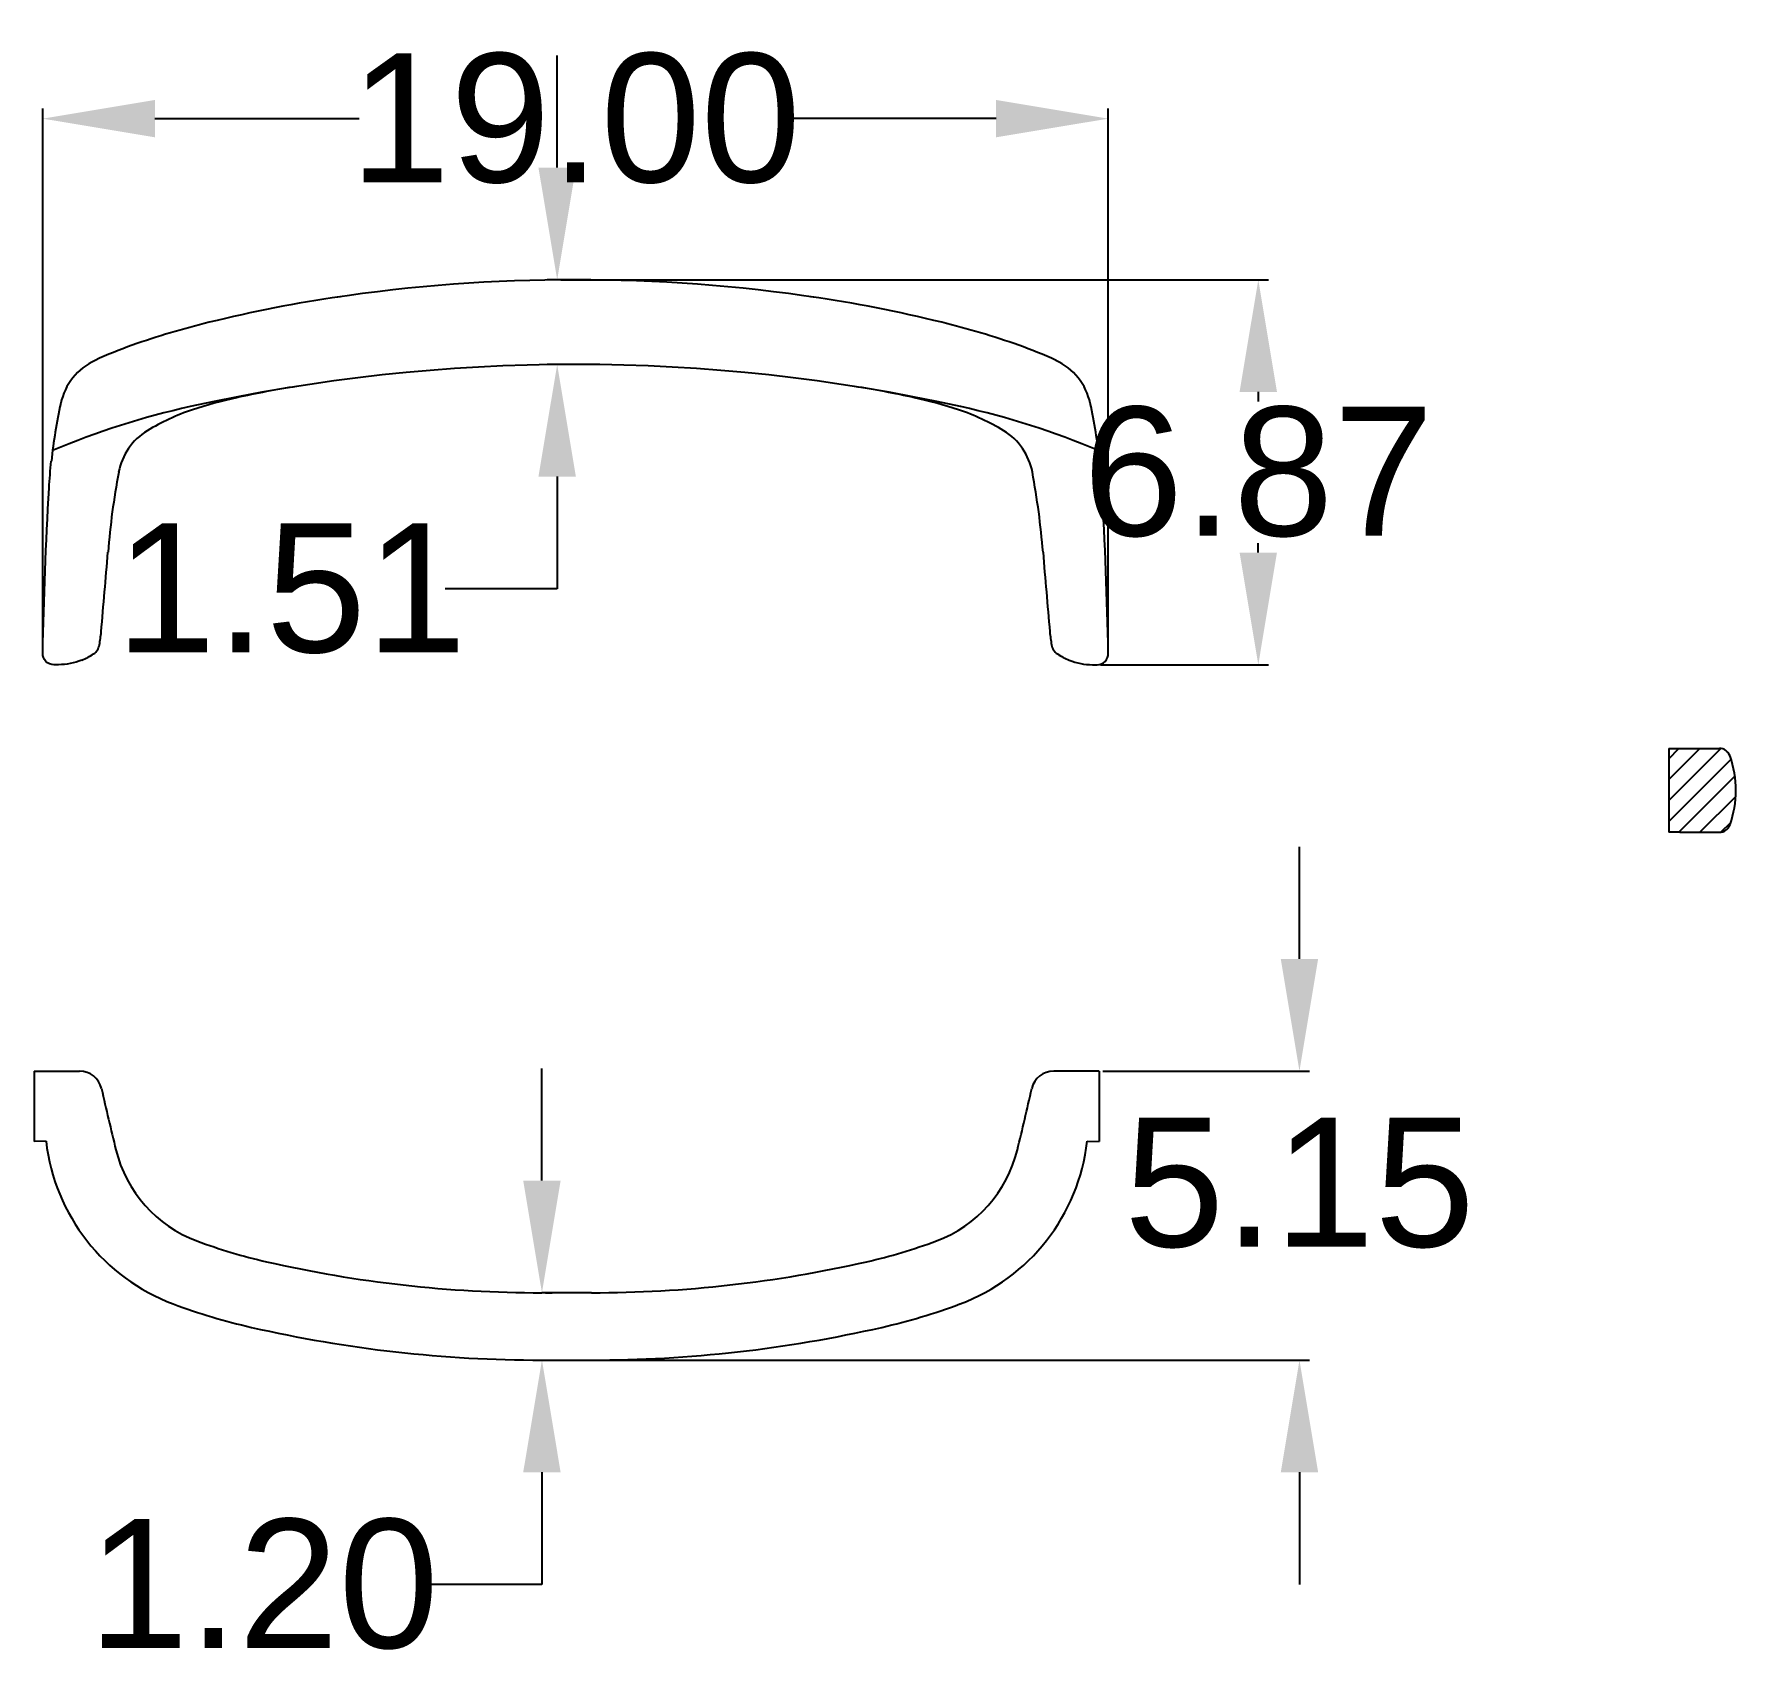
# Model space of a CAD drawing. Header units: millimetres. Extents: x 2747 to 2777.3, y 1611.1 to 1640.2.
import ezdxf

# ---------------------------------------------------------------- set-up
doc = ezdxf.new("R2010")
doc.units = ezdxf.units.MM
doc.linetypes.add('PHANTOM2', pattern=[1.25, 0.625, -0.125, 0.125, -0.125, 0.125, -0.125])
doc.layers.add('Section Line', color=6, linetype='PHANTOM2')
doc.styles.get("Standard").update_dxf_attribs({"font": 'arial.ttf'})
doc.dimstyles.new('Standard$0', dxfattribs={"dimtxt": 2.3, "dimasz": 2, "dimexe": 1, "dimexo": 1, "dimgap": 1, "dimtad": 0, "dimtih": 1, "dimtoh": 1, "dimdec": 1, "dimzin": 0, "dimdsep": 46, "dimtxsty": 'Standard', "dimcen": 0, "dimclrd": 4, "dimclre": 4, "dimclrt": 4, "dimadec": 1, "dimazin": 0, "dimtfac": 1, "dimtdec": 1, "dimtofl": 0, "dimtmove": 0, "dimatfit": 0, "dimfxl": 1, "dimtolj": 1, "dimtzin": 0, "dimarcsym": 0})

# ---------------------------------------------------------------- blocks, each defined once
blk = doc.blocks.new('*D7')
at = {"color": 0, "lineweight": -2, "transparency": 16777216}
for p, q in [((2747.124, 1629.262), (2747.124, 1638.915)), ((2749.124, 1638.735), (2752.765, 1638.735)), ((2764.123, 1638.735), (2760.482, 1638.735)), ((2766.123, 1629.262), (2766.123, 1638.915))]:
    blk.add_line(p, q, dxfattribs=at)
at = {"color": 0, "transparency": 16777216}
for points in [[(2749.124, 1639.068), (2749.124, 1638.402), (2747.124, 1638.735)], [(2764.123, 1639.068), (2764.123, 1638.402), (2766.123, 1638.735)]]:
    blk.add_solid(points, dxfattribs=at)
at = {"layer": 'Defpoints', "color": 0, "transparency": 16777216}
for p in [(2766.123, 1638.735), (2747.124, 1629.2), (2766.123, 1629.2)]:
    blk.add_point(p, dxfattribs=at)
at = {"color": 0, "lineweight": 9, "transparency": 16777216, "insert": (2756.623, 1638.735), "char_height": 2.3, "attachment_point": 5}
blk.add_mtext('\\A1;19.00', dxfattribs=at)
blk = doc.blocks.new('*D8')
at = {"color": 0, "lineweight": -2, "transparency": 16777216}
for p, q in [((2756.297, 1637.861), (2756.297, 1639.861)), ((2756.561, 1635.861), (2756.117, 1635.861)), ((2756.561, 1634.352), (2756.117, 1634.352)), ((2756.297, 1632.352), (2756.297, 1630.352)), ((2756.297, 1630.352), (2754.297, 1630.352))]:
    blk.add_line(p, q, dxfattribs=at)
at = {"color": 0, "transparency": 16777216}
for points in [[(2755.963, 1637.861), (2756.63, 1637.861), (2756.297, 1635.861)], [(2755.963, 1632.352), (2756.63, 1632.352), (2756.297, 1634.352)]]:
    blk.add_solid(points, dxfattribs=at)
at = {"layer": 'Defpoints', "color": 0, "transparency": 16777216}
for p in [(2756.623, 1635.861), (2756.297, 1634.352), (2756.623, 1634.352)]:
    blk.add_point(p, dxfattribs=at)
at = {"color": 0, "lineweight": 9, "transparency": 16777216, "insert": (2751.55, 1630.352), "char_height": 2.3, "attachment_point": 5}
blk.add_mtext('\\A1;1.51', dxfattribs=at)
blk = doc.blocks.new('*D9')
at = {"color": 0, "lineweight": -2, "transparency": 16777216}
for p, q in [((2756.025, 1619.794), (2756.025, 1621.794)), ((2756.087, 1617.794), (2756.205, 1617.794)), ((2756.087, 1616.594), (2756.205, 1616.594)), ((2756.025, 1614.594), (2756.025, 1612.594)), ((2756.025, 1612.594), (2754.025, 1612.594))]:
    blk.add_line(p, q, dxfattribs=at)
at = {"color": 0, "transparency": 16777216}
for points in [[(2755.691, 1619.794), (2756.358, 1619.794), (2756.025, 1617.794)], [(2755.691, 1614.594), (2756.358, 1614.594), (2756.025, 1616.594)]]:
    blk.add_solid(points, dxfattribs=at)
at = {"layer": 'Defpoints', "color": 0, "transparency": 16777216}
for p in [(2756.025, 1617.794), (2756.025, 1616.594), (2756.025, 1616.594)]:
    blk.add_point(p, dxfattribs=at)
at = {"color": 0, "lineweight": 9, "transparency": 16777216, "insert": (2751.06, 1612.594), "char_height": 2.3, "attachment_point": 5}
blk.add_mtext('\\A1;1.20', dxfattribs=at)
blk = doc.blocks.new('*D10')
at = {"color": 0, "lineweight": -2, "transparency": 16777216}
for p, q in [((2756.359, 1635.861), (2768.978, 1635.861)), ((2768.798, 1633.861), (2768.798, 1633.693)), ((2768.798, 1630.996), (2768.798, 1631.165)), ((2765.985, 1628.996), (2768.978, 1628.996))]:
    blk.add_line(p, q, dxfattribs=at)
at = {"color": 0, "transparency": 16777216}
for points in [[(2768.464, 1633.861), (2769.131, 1633.861), (2768.798, 1635.861)], [(2768.464, 1630.996), (2769.131, 1630.996), (2768.798, 1628.996)]]:
    blk.add_solid(points, dxfattribs=at)
at = {"layer": 'Defpoints', "color": 0, "transparency": 16777216}
for p in [(2756.297, 1635.861), (2765.923, 1628.996), (2768.798, 1628.996)]:
    blk.add_point(p, dxfattribs=at)
at = {"color": 0, "lineweight": 9, "transparency": 16777216, "insert": (2768.798, 1632.429), "char_height": 2.3, "attachment_point": 5}
blk.add_mtext('\\A1;6.87', dxfattribs=at)
blk = doc.blocks.new('*D11')
at = {"color": 0, "lineweight": -2, "transparency": 16777216}
for p, q in [((2769.532, 1623.749), (2769.532, 1625.749)), ((2766.025, 1621.749), (2769.712, 1621.749)), ((2756.087, 1616.594), (2769.712, 1616.594)), ((2769.532, 1614.594), (2769.532, 1612.594))]:
    blk.add_line(p, q, dxfattribs=at)
at = {"color": 0, "transparency": 16777216}
for points in [[(2769.199, 1623.749), (2769.865, 1623.749), (2769.532, 1621.749)], [(2769.199, 1614.594), (2769.865, 1614.594), (2769.532, 1616.594)]]:
    blk.add_solid(points, dxfattribs=at)
at = {"layer": 'Defpoints', "color": 0, "transparency": 16777216}
for p in [(2765.962, 1621.749), (2769.532, 1621.749), (2756.025, 1616.594)]:
    blk.add_point(p, dxfattribs=at)
at = {"color": 0, "lineweight": 9, "transparency": 16777216, "insert": (2769.532, 1619.749), "char_height": 2.3, "attachment_point": 5}
blk.add_mtext('\\A1;5.15', dxfattribs=at)

msp = doc.modelspace()

# ---------------------------------------------------------------- hatches: boundary and pattern name
at = {"layer": 'Section Line', "linetype": 'Continuous', "ltscale": 2}
h = msp.add_hatch(dxfattribs=at)
h.set_pattern_fill('ANSI31', color=256, scale=0.08325)
h.set_pattern_definition([(45, (2006.15492, 1203.12688), (-0.18690158, 0.18690158), [])])
h.paths.add_polyline_path([(2777.205, 1627.377, 0.308017), (2777.019, 1627.503), (2776.116, 1627.503), (2776.116, 1626.007), (2776.315, 1626.007), (2777.019, 1626.007, 0.308017), (2777.205, 1626.133, 0.176852)])

# ---------------------------------------------------------------- linework, layer by layer
for p, q in [((2776.116, 1627.503), (2777.019, 1627.503)), ((2776.315, 1626.007), (2777.019, 1626.007)), ((2746.969, 1621.749), (2746.969, 1620.494)), ((2746.969, 1621.749), (2747.781, 1621.749)), ((2765.962, 1621.749), (2765.15, 1621.749)), ((2765.962, 1621.749), (2765.962, 1620.494)), ((2747.184, 1620.496), (2746.969, 1620.494)), ((2765.747, 1620.496), (2765.962, 1620.494)), ((2756.906, 1617.794), (2756.025, 1617.794)), ((2756.025, 1616.594), (2756.906, 1616.594))]:
    msp.add_line(p, q)
for points in [[(2747.819, 1629.076, -0.095234), (2747.403, 1628.996), (2747.324, 1628.996, -0.419671), (2747.124, 1629.2, -0.009869), (2747.237, 1632.142, -0.012415), (2747.277, 1632.628)], [(2765.428, 1629.076, 0.095234), (2765.843, 1628.996), (2765.923, 1628.996, 0.419671), (2766.123, 1629.2, 0.009869), (2766.01, 1632.142, 0.012415), (2765.969, 1632.628)]]:
    msp.add_lwpolyline(points, format="xyb")
for points in [[(2776.116, 1627.503), (2776.116, 1626.007)], [(2776.315, 1626.007), (2776.116, 1626.007)]]:
    msp.add_lwpolyline(points)
for centre, radius, start, end in [((2756.623, 1606.642), 29.22, 81.4596, 98.5404), ((2755.875, 1611.716), 24.091, 98.2133, 103.8892), ((2757.372, 1611.716), 24.091, 76.1108, 81.7867), ((2753.715, 1620.449), 15.095, 103.8892, 109.3263), ((2759.531, 1620.449), 15.095, 70.6737, 76.1108), ((2751.144, 1627.781), 7.325, 109.3263, 114.9337), ((2762.103, 1627.781), 7.325, 65.0663, 70.6737), ((2748.52, 1633.425), 1.1, 114.9337, 167.729), ((2756.623, 1602.67), 31.682, 77.4804, 102.5196), ((2764.727, 1633.425), 1.1, 12.271, 65.0663), ((2754.576, 1615.547), 18.644, 99.0343, 102.3868), ((2758.671, 1615.547), 18.644, 77.6132, 80.9657), ((2757.041, 1631.572), 9.82, 167.729, 173.8275), ((2752.846, 1619.682), 14.257, 102.5196, 112.8955), ((2751.033, 1629.802), 3.94, 108.3601, 121.2755), ((2752.252, 1626.129), 7.809, 102.3868, 108.3601), ((2760.995, 1626.129), 7.809, 71.6399, 77.6132), ((2762.214, 1629.802), 3.94, 58.7245, 71.6399), ((2760.401, 1619.682), 14.257, 67.1045, 77.4804), ((2756.206, 1631.572), 9.82, 6.1725, 12.271), ((2749.559, 1632.229), 1.1, 121.2755, 169.4425), ((2763.688, 1632.229), 1.1, 10.5575, 58.7245), ((2762.187, 1629.875), 13.945, 169.4425, 175.3545), ((2751.06, 1629.875), 13.945, 4.6455, 10.5575), ((2577.277, 1644.899), 171.573, 354.8784, 355.35487), ((2935.969, 1644.899), 171.573, 184.64513, 185.1216), ((2747.889, 1629.393), 0.249, 304.6493, 349.973), ((2745.43, 1629.828), 2.747, 349.9727, 354.8822), ((2767.817, 1629.828), 2.747, 185.1178, 190.0273), ((2765.357, 1629.393), 0.249, 190.027, 235.3507), ((2747.403, 1630.118), 1.121, 291.7604, 303.8626), ((2765.696, 1629.883), 0.844, 235.3494, 240.1913), ((2765.843, 1630.118), 1.121, 236.1374, 248.2396), ((2777.019, 1627.303), 0.2, 18.233, 90), ((2775.503, 1626.755), 1.812, 340.3041, 19.6959), ((2777.019, 1626.207), 0.2, 270, 341.767), ((2747.781, 1621.349), 0.4, 12.6572, 90), ((2765.15, 1621.349), 0.4, 90, 167.3428), ((2801.577, 1633.43), 54.736, 192.6572, 193.8333), ((2711.354, 1633.43), 54.736, 346.1667, 347.3428), ((2750.688, 1620.9), 3.528, 186.5723, 249.4865), ((2762.243, 1620.9), 3.528, 290.5135, 353.4277), ((2750.688, 1620.9), 2.328, 193.8333, 249.4865), ((2762.243, 1620.9), 2.328, 290.5135, 346.1667), ((2753.274, 1627.81), 9.706, 249.4865, 257.1335), ((2759.657, 1627.81), 9.706, 282.8665, 290.5135), ((2756.025, 1639.857), 22.062, 257.1355, 270), ((2756.906, 1639.857), 22.062, 270, 282.8645), ((2753.274, 1627.81), 10.906, 249.4865, 257.1335), ((2759.657, 1627.81), 10.906, 282.8665, 290.5135), ((2756.025, 1639.856), 23.262, 257.1353, 270), ((2756.906, 1639.856), 23.262, 270, 282.8647)]:
    msp.add_arc(centre, radius, start, end)

# ---------------------------------------------------------------- dimensions: what is measured, and where the dimension line sits
at = {"color": 3, "lineweight": 9}
dim = msp.add_linear_dim(base=(2766.123, 1638.735), p1=(2747.124, 1629.2), p2=(2766.123, 1629.2), dimstyle='Standard$0', override={"dimexe": 0.18, "dimexo": 0.0625, "dimgap": 0.09, "dimdec": 2, "dimcen": 0.09, "dimclrd": 0, "dimclre": 0, "dimclrt": 0, "dimtdec": 2, "dimatfit": 3, "dimfxl": 1.25}, dxfattribs=at)
dim.commit()
dim.dimension.update_dxf_attribs({"geometry": '*D7', "text_midpoint": (2756.623, 1638.735)})
for base, p1, p2, picture, middle in [((2756.297, 1634.352), (2756.623, 1635.861), (2756.623, 1634.352), '*D8', (2751.55, 1630.352)), ((2768.7977, 1628.9962), (2756.2967, 1635.8615), (2765.9226, 1628.9962), '*D10', (2768.7977, 1632.4288)), ((2756.025, 1616.594), (2756.025, 1617.794), (2756.025, 1616.594), '*D9', (2751.06, 1612.594))]:
    dim = msp.add_linear_dim(base=base, p1=p1, p2=p2, angle=90, dimstyle='Standard$0', override={"dimexe": 0.18, "dimexo": 0.0625, "dimgap": 0.09, "dimdec": 2, "dimcen": 0.09, "dimclrd": 0, "dimclre": 0, "dimclrt": 0, "dimtdec": 2, "dimatfit": 3, "dimfxl": 1.25}, dxfattribs=at)
    dim.commit()
    dim.dimension.update_dxf_attribs({"geometry": picture, "text_midpoint": middle})
dim = msp.add_linear_dim(base=(2769.5321, 1621.7492), p1=(2756.0246, 1616.5943), p2=(2765.9621, 1621.7492), angle=90, dimstyle='Standard$0', override={"dimexe": 0.18, "dimexo": 0.0625, "dimgap": 0.09, "dimdec": 2, "dimcen": 0.09, "dimclrd": 0, "dimclre": 0, "dimclrt": 0, "dimtdec": 2, "dimatfit": 3, "dimfxl": 1.25}, dxfattribs=at)
dim.commit()
dim.dimension.update_dxf_attribs({"geometry": '*D11', "text_midpoint": (2769.5321, 1619.7492), "dimtype": 160})

doc.saveas('drawing.dxf')
